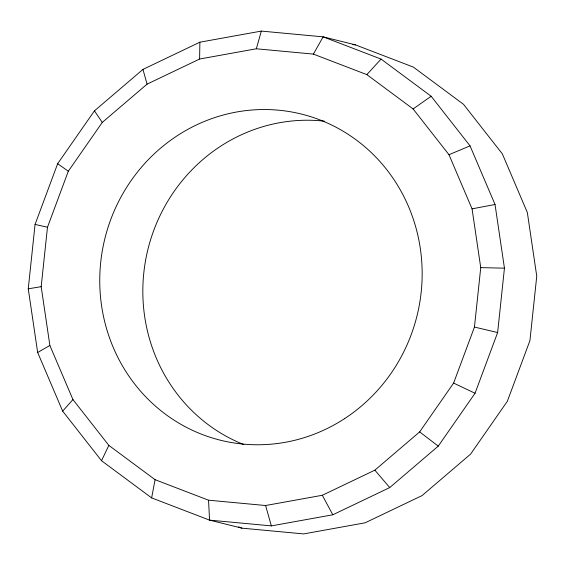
<?xml version="1.0" encoding="UTF-8"?>
<svg xmlns="http://www.w3.org/2000/svg" width="565" height="565" viewBox="0 0 565 565"><rect width="100%" height="100%" fill="white"/><g stroke="black" fill="none" stroke-linecap="round" stroke-linejoin="round"><path stroke-width="0.85" d="M199.607 59.028L256.333 48.781L313.377 54.099L366.847 74.615L413.1 108.932L448.984 154.718L472.058 208.845L480.744 267.626L474.452 327.057L453.61 383.084L419.647 431.9L374.863 470.165L322.318 495.272L265.592 505.52L208.549 500.202L155.078 479.685L108.826 445.368L72.942 399.582L49.868 345.462L41.181 286.674L47.474 227.25L68.309 171.216L102.279 122.407L147.062 84.143L199.607 59.028L199.883 42.191L261.334 31.089L323.131 36.852L355.434 44.868L413.361 67.101L463.47 104.278L502.341 153.878L527.343 212.511L536.75 276.193L529.935 340.575L507.356 401.277L470.56 454.154L422.041 495.604L365.117 522.809L303.666 533.911L241.869 528.148L209.566 520.132L151.639 497.899L101.531 460.722L62.659 411.122L37.657 352.489L28.25 288.807L35.065 224.425L57.644 163.723L94.44 110.846L142.959 69.396L199.883 42.191M208.549 500.202L209.566 520.132L271.362 525.888L332.813 514.786L389.737 487.581L438.249 446.131L475.052 393.254L497.631 332.552L504.446 268.17L495.032 204.488L470.038 145.855L431.159 96.255L381.05 59.078L323.131 36.852L313.377 54.099M151.639 497.899L155.078 479.685M256.333 48.781L261.334 31.089M101.531 460.722L108.826 445.368M62.659 411.122L72.942 399.582M366.847 74.615L381.05 59.078M413.1 108.932L431.159 96.255M37.657 352.489L49.868 345.462M448.984 154.718L470.038 145.855M472.058 208.845L495.032 204.488M28.25 288.807L41.181 286.674M480.744 267.626L504.446 268.17M352.821 44.628L355.434 44.868M35.065 224.425L47.474 227.25M474.452 327.057L497.631 332.552M238.607 526.898L241.869 528.148M453.61 383.084L475.052 393.254M57.644 163.723L68.309 171.216M419.647 431.9L438.249 446.131M374.863 470.165L389.737 487.581M94.44 110.846L102.279 122.407M322.318 495.272L332.813 514.786M265.592 505.52L271.362 525.888M142.959 69.396L147.062 84.143M243.847 444.599A168.031 160.778 -76.1 0 1 148.016 249.01A168.031 160.778 -76.1 0 1 324.345 121.164M344.488 418.693A168.031 160.778 -76.1 0 0 338.612 128.629A168.031 160.778 -76.1 0 0 99.786 284.139A168.031 160.778 -76.1 0 0 344.488 418.693"/></g></svg>
